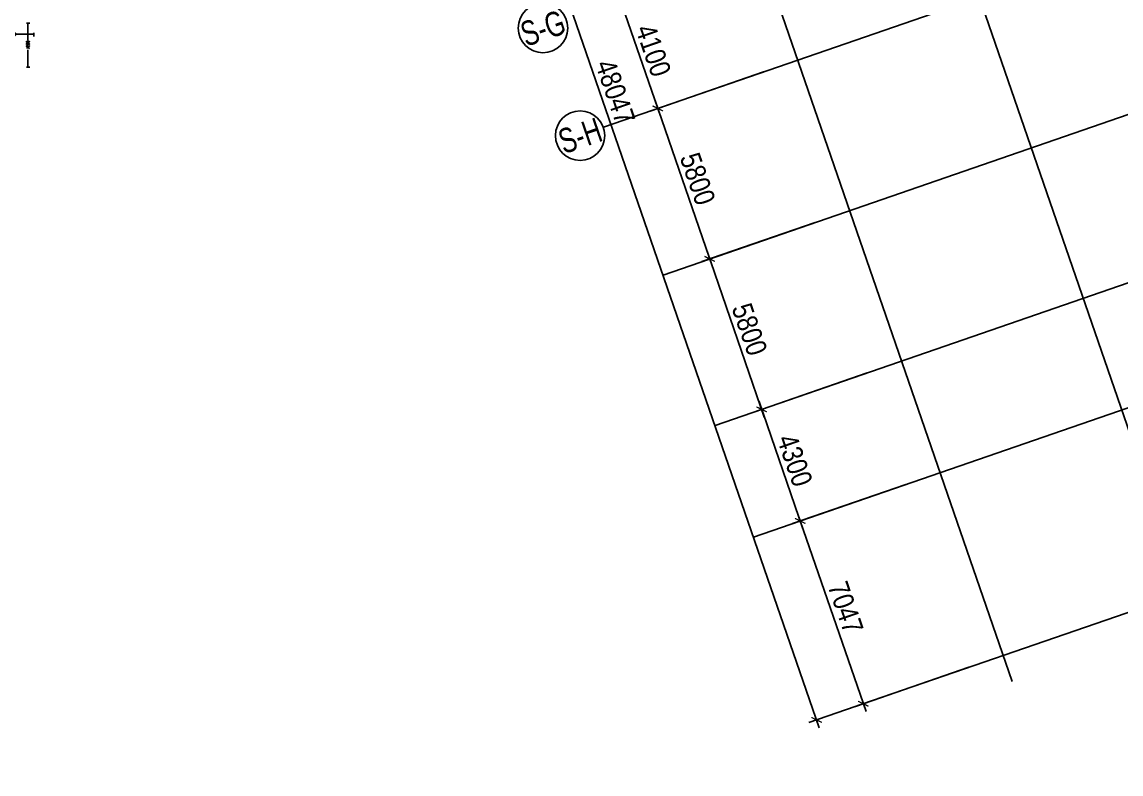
# Model space of a CAD drawing. Header units: millimetres. Extents: x -361699137 to 361252145, y -356478932 to 356523199.
# Drawn here: x -126636 to -86587, y -7588 to 19811 of the extents above; entities that cross this region are included whole.
import ezdxf
from ezdxf.enums import TextEntityAlignment as Align

# ---------------------------------------------------------------- set-up
doc = ezdxf.new("R2010")
doc.units = ezdxf.units.MM
doc.header["$LTSCALE"] = 100
doc.header["$MEASUREMENT"] = 0
doc.layers.add('$0$Xref_ST_MBDV Cot vach 30.7.2022$0$KT-Noi that', color=36, linetype='Continuous', lineweight=9)
for name, color, linetype in [('A-ANNO-ROOM', 50, 'Continuous'), ('KC', 5, 'Continuous'), ('ST_MBDV Cot vach 220805$0$AUDIT_I_220805193045-1', 50, 'Continuous')]:
    doc.layers.add(name, color=color, linetype=linetype)
doc.layers.add('dien tich thong thuy', color=3, linetype='Continuous', plot=False)
doc.styles.add('$0$Xref_ST_MBDV Cot vach 30.7.2022$0$DIM', font='vnsimli.shx', dxfattribs={"width": 0.7})
doc.styles.add('220126_HDN_HBA typical plan$0$211210_HDN_HBA_TYPICAL PLAN CORE OPT 1$0$HBA-Text', font='GOTHIC.TTF')
doc.styles.add('Arial Narrow', font='ARIALN.TTF')
doc.styles.add('ST_MBDV Cot vach 220805$0$HBA-Text', font='GOTHIC.TTF')
doc.dimstyles.new('$0$Xref_ST_MBDV Cot vach 30.7.2022$0$CCU 1-100 A1', dxfattribs={"dimscale": 100, "dimtxt": 2.2, "dimasz": 1, "dimexe": 1, "dimexo": 0, "dimgap": 1, "dimtad": 1, "dimdec": 0, "dimdsep": 46, "dimtxsty": '$0$Xref_ST_MBDV Cot vach 30.7.2022$0$DIM', "dimblk1": '$0$Xref_ST_MBDV Cot vach 30.7.2022$0$_ARCHTICK', "dimblk2": '$0$Xref_ST_MBDV Cot vach 30.7.2022$0$_ARCHTICK', "dimsah": 1, "dimcen": 0, "dimdle": 1, "dimclrd": 256, "dimclre": 256, "dimclrt": 31, "dimadec": 0, "dimazin": 0, "dimtfac": 1, "dimtdec": 0, "dimtix": 1, "dimtmove": 2, "dimatfit": 3, "dimldrblk": '$0$Xref_ST_MBDV Cot vach 30.7.2022$0$_ARCHTICK', "dimfxl": 8, "dimtolj": 1, "dimarcsym": 0})
doc.dimstyles.new('CCU_1-300', dxfattribs={"dimscale": 300, "dimtxt": 2.5, "dimasz": 1, "dimexe": 1, "dimexo": 2, "dimgap": 0.5, "dimtad": 1, "dimdec": 0, "dimdsep": 46, "dimtxsty": 'Arial Narrow', "dimblk": 'ARCHTICK', "dimcen": -1, "dimdle": 1, "dimclrd": 256, "dimclre": 256, "dimclrt": 3, "dimadec": 0, "dimazin": 2, "dimtfac": 0.1, "dimtdec": 0, "dimtix": 1, "dimtmove": 2, "dimatfit": 1, "dimfxl": 1, "dimtvp": 0.833333, "dimtolj": 1, "dimtzin": 12, "dimarcsym": 0})

# ---------------------------------------------------------------- blocks, each defined once
blk = doc.blocks.new('A$C1AAC5519')
at = {"layer": 'A-ANNO-ROOM', "insert": (773, 1217), "char_height": 600, "attachment_point": 2, "rotation": 50.4488, "style": '220126_HDN_HBA typical plan$0$211210_HDN_HBA_TYPICAL PLAN CORE OPT 1$0$HBA-Text'}
blk.add_mtext_dynamic_manual_height_columns('S.B1.', width=722857412.87, gutter_width=9766, heights=[0], dxfattribs=at)
blk = doc.blocks.new('A$C418F5BC8')
at = {"layer": 'A-ANNO-ROOM', "insert": (648, 1091), "char_height": 600, "attachment_point": 2, "rotation": 50.4488, "style": '220126_HDN_HBA typical plan$0$211210_HDN_HBA_TYPICAL PLAN CORE OPT 1$0$HBA-Text'}
blk.add_mtext_dynamic_manual_height_columns('SL-S', width=722857412.87, gutter_width=9766, heights=[0], dxfattribs=at)
blk = doc.blocks.new('A$C2A6C5140')
at = {"layer": 'A-ANNO-ROOM', "insert": (731, 1190, 0), "char_height": 600, "attachment_point": 2, "rotation": 50.4488, "style": '220126_HDN_HBA typical plan$0$211210_HDN_HBA_TYPICAL PLAN CORE OPT 1$0$HBA-Text'}
blk.add_mtext_dynamic_manual_height_columns('2-BR', width=722857412.87, gutter_width=9766, heights=[0], dxfattribs=at)
blk = doc.blocks.new('A$C5388591E')
at = {"layer": 'A-ANNO-ROOM', "insert": (894, 842, 0), "char_height": 600, "attachment_point": 2, "rotation": 1.4065, "style": '220126_HDN_HBA typical plan$0$211210_HDN_HBA_TYPICAL PLAN CORE OPT 1$0$HBA-Text'}
blk.add_mtext_dynamic_manual_height_columns('3-BR', width=722857412.87, gutter_width=9766, heights=[0], dxfattribs=at)
blk = doc.blocks.new('A$C21AF0CCA')
at = {"layer": 'A-ANNO-ROOM', "insert": (1198, 815), "char_height": 600, "attachment_point": 2, "rotation": 0.1054, "style": '220126_HDN_HBA typical plan$0$211210_HDN_HBA_TYPICAL PLAN CORE OPT 1$0$HBA-Text'}
blk.add_mtext_dynamic_manual_height_columns('S.B1P.', width=722857412.87, gutter_width=9766, heights=[0], dxfattribs=at)
blk = doc.blocks.new('$0$Xref_ST_MBDV Cot vach 30.7.2022$0$_Open90')
at = {"color": 0, "linetype": 'ByBlock', "lineweight": -2}
for p, q in [((0, 0), (-1, 0)), ((-0.5, 0.5), (0, 0)), ((0, 0), (-0.5, -0.5))]:
    blk.add_line(p, q, dxfattribs=at)
blk = doc.blocks.new('*D213')
at = {"layer": 'Defpoints', "color": 5, "transparency": 16777216}
for p, q in [((-2230, 1494), (-2230, 1596)), ((-2180, 1546), (-1728, 1546)), ((-780, 1546), (-1372, 1546)), ((-730, 1457), (-730, 1596))]:
    blk.add_line(p, q, dxfattribs=at)
at = {"layer": 'Defpoints', "color": 0, "transparency": 16777216}
for p in [(-2230, 1546), (-2230, 1494, 0), (-730, 1457, 0)]:
    blk.add_point(p, dxfattribs=at)
at = {"layer": 'Defpoints', "color": 5, "transparency": 16777216, "xscale": 50, "yscale": 50, "zscale": 50, "rotation": 180}
blk.add_blockref('$0$Xref_ST_MBDV Cot vach 30.7.2022$0$_Open90', (-2230, 1546), dxfattribs=at)
at = {"layer": 'Defpoints', "color": 5, "transparency": 16777216, "xscale": 50, "yscale": 50, "zscale": 50}
blk.add_blockref('$0$Xref_ST_MBDV Cot vach 30.7.2022$0$_Open90', (-730, 1546), dxfattribs=at)
at = {"layer": 'Defpoints', "color": 5, "transparency": 16777216, "insert": (-1550, 1546), "char_height": 110, "attachment_point": 5, "style": '$0$Xref_ST_MBDV Cot vach 30.7.2022$0$DIM'}
blk.add_mtext('\\A1;1500', dxfattribs=at)
blk = doc.blocks.new('$0$Xref_ST_MBDV Cot vach 30.7.2022$0$_ARCHTICK')
at = {"color": 0, "linetype": 'ByBlock', "const_width": 0.15}
blk.add_lwpolyline([(-0.5, -0.5), (0.5, 0.5)], dxfattribs=at)
blk = doc.blocks.new('*D215')
at = {"layer": 'Defpoints', "color": 5, "transparency": 16777216}
for p, q in [((-879, 1950), (-1000, 1950)), ((-950, 1900), (-950, 1328)), ((-950, 400), (-950, 972)), ((-879, 350), (-1000, 350))]:
    blk.add_line(p, q, dxfattribs=at)
at = {"layer": 'Defpoints', "color": 0, "transparency": 16777216}
for p in [(-879, 1950, 0), (-950, 350), (-879, 350, 0)]:
    blk.add_point(p, dxfattribs=at)
at = {"layer": 'Defpoints', "color": 5, "transparency": 16777216, "xscale": 50, "yscale": 50, "zscale": 50}
for p, rotation in [((-950, 1950), 90), ((-950, 350), 270)]:
    blk.add_blockref('$0$Xref_ST_MBDV Cot vach 30.7.2022$0$_Open90', p, dxfattribs=dict(at, rotation=rotation))
at = {"layer": 'Defpoints', "color": 5, "transparency": 16777216, "insert": (-950, 1150), "char_height": 110, "attachment_point": 5, "rotation": 90, "style": '$0$Xref_ST_MBDV Cot vach 30.7.2022$0$DIM'}
blk.add_mtext('\\A1;1600', dxfattribs=at)
blk = doc.blocks.new('ST_MBDV Cot vach 220805$0$GRID-SYM-flat-103')
at = {"layer": 'ST_MBDV Cot vach 220805$0$AUDIT_I_220805193045-1'}
blk.add_circle((0, 0, 0), 900, dxfattribs=at)
at = {"layer": 'ST_MBDV Cot vach 220805$0$AUDIT_I_220805193045-1', "style": 'ST_MBDV Cot vach 220805$0$HBA-Text'}
blk.add_attdef('GRID', text='', height=900, rotation=19.0471, dxfattribs=at).set_placement((0, 0, 0), align=Align.MIDDLE_CENTER)
blk = doc.blocks.new('_ARCHTICK')
at = {"color": 0, "linetype": 'ByBlock', "const_width": 0.15}
blk.add_lwpolyline([(-0.5, -0.5), (0.5, 0.5)], dxfattribs=at)
blk = doc.blocks.new('*D483')
at = {"layer": 'Defpoints', "color": 0, "transparency": 16777216}
for p in [(31339, 1027, 0), (50260, -43270), (44524, -45251)]:
    blk.add_point(p, dxfattribs=at)
at = {"layer": 'KC', "lineweight": -2, "transparency": 16777216}
for p, q in [((30771, 831), (28561, 68)), ((28746, 449), (44622, -45534)), ((49693, -43466), (44240, -45348))]:
    blk.add_line(p, q, dxfattribs=at)
at = {"layer": 'KC', "lineweight": -2, "transparency": 16777216, "xscale": 300, "yscale": 300, "zscale": 300}
for p, rotation in [((28844, 166), 109.0471379637702), ((44524, -45251), 289.0471379637702)]:
    blk.add_blockref('_ARCHTICK', p, dxfattribs=dict(at, rotation=rotation))
at = {"layer": 'KC', "color": 3, "transparency": 16777216, "insert": (37188, -22369), "char_height": 750, "attachment_point": 5, "rotation": 289.0471, "style": 'Arial Narrow'}
blk.add_mtext('\\A1;48047', dxfattribs=at)
blk = doc.blocks.new('*D484')
at = {"layer": 'Defpoints', "color": 0, "transparency": 16777216}
for p in [(41812, -17574, 0), (43150, -21449, 0), (38737, -22973)]:
    blk.add_point(p, dxfattribs=at)
at = {"layer": 'KC', "lineweight": -2, "transparency": 16777216}
for p, q in [((41245, -17770), (37115, -19195)), ((37301, -18814), (38835, -23257)), ((42583, -21645), (38453, -23071))]:
    blk.add_line(p, q, dxfattribs=at)
at = {"layer": 'KC', "lineweight": -2, "transparency": 16777216, "xscale": 300, "yscale": 300, "zscale": 300}
for p, rotation in [((37399, -19097), 109.0471379637702), ((38737, -22973), 289.0471379637702)]:
    blk.add_blockref('_ARCHTICK', p, dxfattribs=dict(at, rotation=rotation))
at = {"layer": 'KC', "color": 3, "transparency": 16777216, "insert": (38572, -20861), "char_height": 750, "attachment_point": 5, "rotation": 289.0471, "style": 'Arial Narrow'}
blk.add_mtext('\\A1;4100', dxfattribs=at)
blk = doc.blocks.new('*D485')
at = {"layer": 'Defpoints', "color": 0, "transparency": 16777216}
for p in [(43150, -21449, 0), (45041, -26932, 0), (40630, -28455)]:
    blk.add_point(p, dxfattribs=at)
at = {"layer": 'KC', "lineweight": -2, "transparency": 16777216}
for p, q in [((42583, -21645), (38453, -23071)), ((38639, -22689), (40728, -28739)), ((44474, -27128), (40346, -28553))]:
    blk.add_line(p, q, dxfattribs=at)
at = {"layer": 'KC', "lineweight": -2, "transparency": 16777216, "xscale": 300, "yscale": 300, "zscale": 300}
for p, rotation in [((38737, -22973), 109.0471379637702), ((40630, -28455), 289.0471379637702)]:
    blk.add_blockref('_ARCHTICK', p, dxfattribs=dict(at, rotation=rotation))
at = {"layer": 'KC', "color": 3, "transparency": 16777216, "insert": (40187, -25540), "char_height": 750, "attachment_point": 5, "rotation": 289.0471, "style": 'Arial Narrow'}
blk.add_mtext('\\A1;5800', dxfattribs=at)
blk = doc.blocks.new('*D486')
at = {"layer": 'Defpoints', "color": 0, "transparency": 16777216}
for p in [(45041, -26932, 0), (46936, -32414, 0), (42520, -33938)]:
    blk.add_point(p, dxfattribs=at)
at = {"layer": 'KC', "lineweight": -2, "transparency": 16777216}
for p, q in [((44474, -27128), (40344, -28554)), ((40530, -28172), (42618, -34222)), ((46368, -32610), (42237, -34036))]:
    blk.add_line(p, q, dxfattribs=at)
at = {"layer": 'KC', "lineweight": -2, "transparency": 16777216, "xscale": 300, "yscale": 300, "zscale": 300}
for p, rotation in [((40628, -28456), 109.0471379637702), ((42520, -33938), 289.0471379637702)]:
    blk.add_blockref('_ARCHTICK', p, dxfattribs=dict(at, rotation=rotation))
at = {"layer": 'KC', "color": 3, "transparency": 16777216, "insert": (42078, -31023), "char_height": 750, "attachment_point": 5, "rotation": 289.0471, "style": 'Arial Narrow'}
blk.add_mtext('\\A1;5800', dxfattribs=at)
blk = doc.blocks.new('*D487')
at = {"layer": 'Defpoints', "color": 0, "transparency": 16777216}
for p in [(46936, -32414, 0), (48339, -36479, 0), (43926, -38002)]:
    blk.add_point(p, dxfattribs=at)
at = {"layer": 'KC', "lineweight": -2, "transparency": 16777216}
for p, q in [((46368, -32610), (42239, -34036)), ((42425, -33654), (44024, -38286)), ((47772, -36675), (43642, -38100))]:
    blk.add_line(p, q, dxfattribs=at)
at = {"layer": 'KC', "lineweight": -2, "transparency": 16777216, "xscale": 300, "yscale": 300, "zscale": 300}
for p, rotation in [((42522, -33938), 109.0471379637702), ((43926, -38002), 289.0471379637702)]:
    blk.add_blockref('_ARCHTICK', p, dxfattribs=dict(at, rotation=rotation))
at = {"layer": 'KC', "color": 3, "transparency": 16777216, "insert": (43728, -35796), "char_height": 750, "attachment_point": 5, "rotation": 289.0471, "style": 'Arial Narrow'}
blk.add_mtext('\\A1;4300', dxfattribs=at)
blk = doc.blocks.new('*D488')
at = {"layer": 'Defpoints', "color": 0, "transparency": 16777216}
for p in [(48339, -36479, 0), (50638, -43139, 0), (46225, -44663)]:
    blk.add_point(p, dxfattribs=at)
at = {"layer": 'KC', "lineweight": -2, "transparency": 16777216}
for p, q in [((47772, -36675), (43642, -38100)), ((43828, -37719), (46323, -44947)), ((50071, -43335), (45942, -44761))]:
    blk.add_line(p, q, dxfattribs=at)
at = {"layer": 'KC', "lineweight": -2, "transparency": 16777216, "xscale": 300, "yscale": 300, "zscale": 300}
for p, rotation in [((43926, -38002), 109.0471379637702), ((46225, -44663), 289.0471379637702)]:
    blk.add_blockref('_ARCHTICK', p, dxfattribs=dict(at, rotation=rotation))
at = {"layer": 'KC', "color": 3, "transparency": 16777216, "insert": (45579, -41159), "char_height": 750, "attachment_point": 5, "rotation": 289.0471, "style": 'Arial Narrow'}
blk.add_mtext('\\A1;7047', dxfattribs=at)
blk = doc.blocks.new('$0$Xref_ST_MBDV Cot vach 30.7.2022$0$TM 1000kg')
at = {"layer": 'Defpoints', "color": 5}
for base, p1, p2, angle, picture, middle in [((-2230, 1545.8), (-730, 1457.2, 0), (-2230, 1494.3, 0), 180, '*D213', (-1550.1, 1545.8)), ((-950.2, 350), (-879.1, 1950, 0), (-879.1, 350, 0), 90, '*D215', (-950.2, 1150))]:
    dim = blk.add_linear_dim(base=base, p1=p1, p2=p2, angle=angle, dimstyle='$0$Xref_ST_MBDV Cot vach 30.7.2022$0$CCU 1-100 A1', override={"dimscale": 50, "dimblk1": '$0$Xref_ST_MBDV Cot vach 30.7.2022$0$_Open90', "dimblk2": '$0$Xref_ST_MBDV Cot vach 30.7.2022$0$_Open90', "dimclrd": 5, "dimclre": 5, "dimclrt": 5, "dimlwd": 65535, "dimlwe": 65535}, dxfattribs=at)
    dim.commit()
    dim.dimension.update_dxf_attribs({"geometry": picture, "text_midpoint": middle, "dimtype": 128})
blk = doc.blocks.new('A$C0e39c971')
at = {"layer": 'KC', "ltscale": 2000}
for p, q in [((-50296, -10365.3), (-32130.7, -62980.5)), ((-56912.8, -12649.7), (-38747.5, -65264.9)), ((14069.4, -21696.4), (-53644.3, -45074.4)), ((14071.1, -27831.7), (-51467.9, -50459)), ((4414.9, -37301.5), (-49575.1, -55941.4)), ((5818.2, -41366), (-48171.9, -60006)), ((-364.6, -50955.3), (-44575.3, -66219))]:
    blk.add_line(p, q, dxfattribs=at)
at = {"layer": 'KC'}
ref = blk.add_blockref('ST_MBDV Cot vach 220805$0$GRID-SYM-flat-103', (-55843.9, -41460.7, 0), dxfattribs=at)
ref.add_attrib('GRID', 'S-G', dxfattribs={"layer": 'ST_MBDV Cot vach 220805$0$AUDIT_I_220805193045-1', "height": 900, "rotation": 19, "style": 'ST_MBDV Cot vach 220805$0$HBA-Text', "width": 0.75}).set_placement((-55843.9, -41460.7, 0), align=Align.MIDDLE_CENTER)
ref = blk.add_blockref('ST_MBDV Cot vach 220805$0$GRID-SYM-flat-103', (-54490.8, -45380.3, 0), dxfattribs=at)
ref.add_attrib('GRID', 'S-H', dxfattribs={"layer": 'ST_MBDV Cot vach 220805$0$AUDIT_I_220805193045-1', "height": 900, "rotation": 19, "style": 'ST_MBDV Cot vach 220805$0$HBA-Text', "width": 0.75}).set_placement((-54490.8, -45380.3, 0), align=Align.MIDDLE_CENTER)
for base, p1, p2, picture, middle in [((-45872.2, -66666.8), (-59057.7, -20389.5, 0), (-40135.8, -64686.3), '*D483', (-53208.4, -43784.8)), ((-51659.2, -44389.2), (-48584.2, -38990.1, 0), (-47246.2, -42865.6, 0), '*D484', (-51824.5, -42277.6)), ((-49766.5, -49871.5), (-47246.3, -42865.5, 0), (-45355.5, -48348.7, 0), '*D485', (-50209.1, -46956.4)), ((-47875.7, -55354.7), (-45355.5, -48348.7, 0), (-43460.7, -53830.4, 0), '*D486', (-48318.4, -52439.6)), ((-46470.4, -59418.6), (-43460.7, -53830.4, 0), (-42057.4, -57895, 0), '*D487', (-46668.3, -57212.4)), ((-44170.8, -66079.3), (-42057.4, -57895, 0), (-39757.7, -64555.8, 0), '*D488', (-44816.8, -62575))]:
    dim = blk.add_linear_dim(base=base, p1=p1, p2=p2, angle=109.04714, dimstyle='CCU_1-300', dxfattribs=at)
    dim.commit()
    dim.dimension.update_dxf_attribs({"geometry": picture, "text_midpoint": middle, "insert": (-90396.2, -21416.3)})

msp = doc.modelspace()

# ---------------------------------------------------------------- block references
at = {"layer": '$0$Xref_ST_MBDV Cot vach 30.7.2022$0$KT-Noi that', "xscale": -1}
msp.add_blockref('$0$Xref_ST_MBDV Cot vach 30.7.2022$0$TM 1000kg', (125468.9, 17820.4, 0), dxfattribs=at)
at = {"layer": 'A-ANNO-ROOM'}
for p in [(-259643.7, 30107.5, 0), (-265285.3, 28918.9, 0), (-245554.4, 25356.8, 0), (-227992.2, 24030.2, 0), (-256709.5, 21832.9, 0), (-262170.1, 20336.7, 0), (-227340, 20267.8, 0), (-224467.8, 15310.1, 0)]:
    msp.add_blockref('A$C21AF0CCA', p, dxfattribs=at)
at = {"layer": 'dien tich thong thuy'}
for name, p, rotation in [('A$C2A6C5140', (-231902.2, 41866.7, 0), 310.9576437198666), ('A$C2A6C5140', (-223136.1, 38294.9, 0), 310.9576437198666), ('A$C2A6C5140', (-179022.3, 13510.4, 0), 310.9576437198666), ('A$C2A6C5140', (-199561.1, 2743, 0), 310.9576437198666), ('A$C2A6C5140', (-192735.1, 2545.1, 0), 310.9576437198666), ('A$C2A6C5140', (-176749.4, 2773.7, 0), 310.9576437198666), ('A$C418F5BC8', (-243956.4, 39603.9, 0), 309.6632197063607), ('A$C418F5BC8', (-248126.4, 37597.1, 0), 309.6632197063607), ('A$C418F5BC8', (-251890.4, 36548.6, 0), 309.6632197063607), ('A$C418F5BC8', (-255839.4, 34945, 0), 309.6632197063607), ('A$C1AAC5519', (-240877.1, 28052.6, 0), 309.6566028083925), ('A$C1AAC5519', (-219521.6, 27682.2, 0), 309.6566028083925), ('A$C1AAC5519', (-217651.9, 24628, 0), 309.6566028083925), ('A$C1AAC5519', (-267764, 19262.7, 0), 309.6566028083925), ('A$C418F5BC8', (-223053.1, 10712.7, 0), 309.6632197063607), ('A$C1AAC5519', (-213503.8, 3324.6, -0.3), 309.6566028083925), ('A$C1AAC5519', (-207798.7, 3064.6, 0), 309.6566028083925), ('A$C1AAC5519', (-184128.2, 2786.5, 0), 309.6566028083925)]:
    msp.add_blockref(name, p, dxfattribs=dict(at, rotation=rotation))
for p in [(-273086, 28673.9, 0), (-220441.7, 3035.2, 0)]:
    msp.add_blockref('A$C5388591E', p, dxfattribs=at)
at = {"layer": 'KC'}
msp.add_blockref('A$C0e39c971', (-51806.2, 61050.6), dxfattribs=at)

doc.saveas('drawing.dxf')
